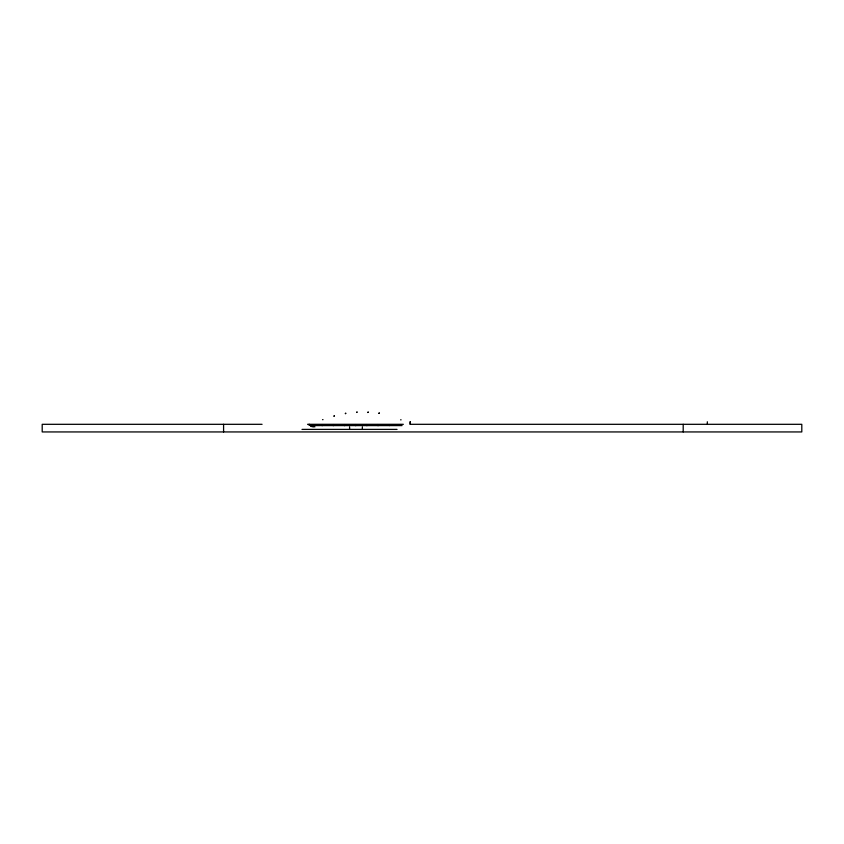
<?xml version="1.0" encoding="UTF-8"?>
<svg xmlns="http://www.w3.org/2000/svg" width="844" height="844" viewBox="0 0 844 844"><rect width="100%" height="100%" fill="white"/><g stroke="black" fill="none" stroke-linecap="round" stroke-linejoin="round"><path stroke-width="1.27" d="M262.073 424.31L42.2 424.31L42.2 431.938L801.8 431.938L801.8 424.31L410.11 424.31L410.11 421.768M403.358 424.31L307.585 424.31L310.402 425.587L402.071 425.587M322.503 425.587L321.965 424.564L321.997 425.587M333.654 425.587L333.116 424.564L333.158 425.587M344.816 425.587L344.278 424.564L344.31 425.587M355.968 425.587L355.429 424.564L355.461 425.587M367.119 425.587L366.591 424.564L366.623 425.587M378.281 425.587L377.743 424.564L377.774 425.587M389.432 425.587L388.926 424.701M301.994 429.396L397.049 429.396M312.354 426.294L314.917 426.853M310.719 426.294L313.219 426.853M309.147 424.31L312.027 425.587M401.1 419.827L400.594 419.827M400.552 424.564L400.088 424.701M323.03 419.658L322.524 419.658M707.325 421.768L707.325 424.31M683.197 424.31L683.197 431.938M410.289 421.768L410.289 424.31M362.35 426.853L362.35 429.396M349.595 426.853L349.595 429.396M223.586 424.31L223.586 431.938M357.023 412.062L356.622 412.442L357.023 412.062M368.174 412.104L367.773 412.484L368.174 412.104M379.251 413.001L378.851 413.381L379.251 413.001M345.766 413.254L345.365 413.634L345.766 413.254M334.393 415.754L333.992 416.134L334.393 415.754"/></g></svg>
